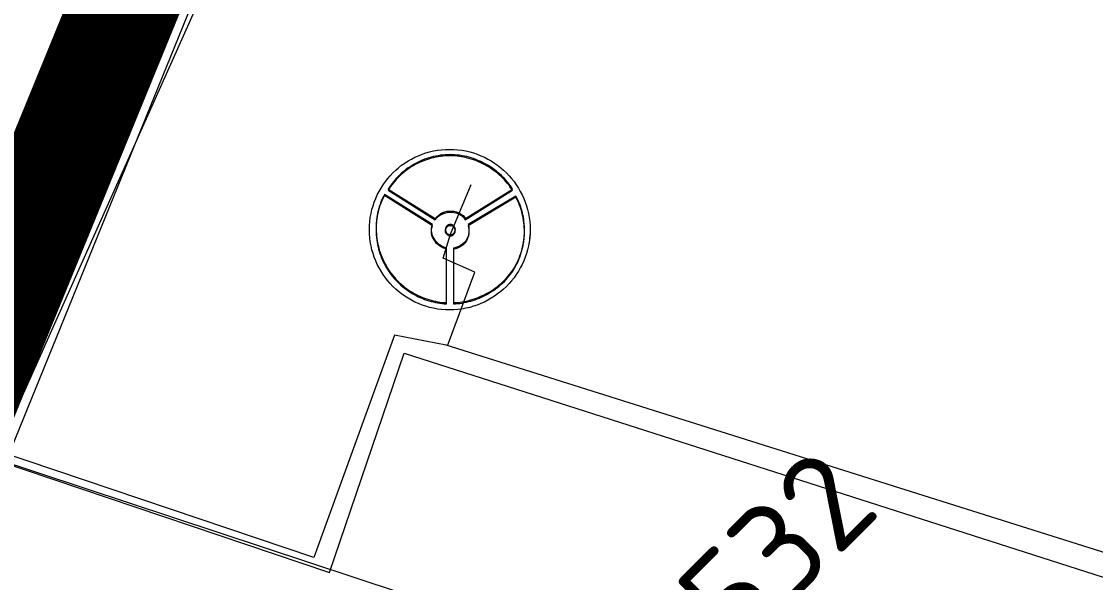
# Model space of a CAD drawing. Header units: millimetres. Extents: x 519 to 9564855, y -810 to 5021775.
# Drawn here: x 9533224.7 to 9533363.6, y 4999436.1 to 4999508.7 of the extents above; entities that cross this region are included whole.
import ezdxf

# ---------------------------------------------------------------- set-up
doc = ezdxf.new("R2010")
doc.units = ezdxf.units.MM
doc.header["$LTSCALE"] = 2
doc.header["$MEASUREMENT"] = 0
for name, color, linetype in [('164 скв. на 2011 год (измененные)', 121, 'Continuous'), ('OilColl&Flowlines', 3, 'Continuous'), ('OLD WELLS(dr.bfr2000)', 24, 'Continuous'), ('ROAD_GROUND', 9, 'Continuous')]:
    doc.layers.add(name, color=color, linetype=linetype)
for name, color, linetype, lineweight in [('PPLINE_GAS', 4, 'GAS_LINE', 30), ('SteamInjInfrastructure', 25, 'Continuous', 100), ('Электро', 1, 'Continuous', 30), ('Электроснаб', 1, 'Continuous', 18), ('Электроснабжене', 1, 'Continuous', 18)]:
    doc.layers.add(name, color=color, linetype=linetype, lineweight=lineweight)
doc.styles.add('92051501$0$STANDARD', font='simplex.shx')
doc.styles.add('Elect', font='isocpeur.ttf')
doc.linetypes.add('GAS_LINE', pattern='A,0.5,-0.2,["G",92051501$0$STANDARD,S=0.1,R=0,X=-0.1,Y=-0.05],-0.05', length=0.75)
doc.linetypes.add('STM_LINE', pattern='A,0.5,-0.2,["S",92051501$0$STANDARD,S=0.1,R=0,X=-0.1,Y=-0.05],-0.05', length=0.75)

msp = doc.modelspace()

# ---------------------------------------------------------------- linework, layer by layer
at = {"layer": '164 скв. на 2011 год (измененные)', "color": 0, "linetype": 'ByBlock', "lineweight": 0, "elevation": 0.00005}
msp.add_lwpolyline([(9533202.19218, 4999395.1859), (9533278.1727, 4999370.04532), (9533297.02814, 4999427.03072), (9533221.04761, 4999452.1713)], close=True, dxfattribs=at)
at = {"layer": 'OilColl&Flowlines', "lineweight": 0}
msp.add_lwpolyline([(9533000, 4998957.39494), (9533338.537, 4999714.655), (9533512.837, 4999654.755), (9533515.237, 4999660.255), (9533521.037, 4999675.255)], dxfattribs=at)
at = {"layer": 'PPLINE_GAS', "lineweight": 0, "ltscale": 25}
for p, q in [((9533264.56045, 4999437.39712), (9533274.19933, 4999465.77962)), ((9533274.19933, 4999465.77962), (9533376.71341, 4999432.8725)), ((9533188.55, 4999463.03), (9533264.56045, 4999437.39712))]:
    msp.add_line(p, q, dxfattribs=at)
at = {"layer": 'ROAD_GROUND', "lineweight": 0, "const_width": 14, "flags": 128}
msp.add_lwpolyline([(9533205.95404, 4999432.35549), (9533243.0877, 4999523.14026), (9533267.85009, 4999570.98656), (9533335.31849, 4999729.00934)], dxfattribs=at)
at = {"layer": 'ROAD_GROUND', "lineweight": 0, "flags": 128}
for points in [[(9533326.24402, 4999725.96953), (9533209.832, 4999462.335), (9533206.68356, 4999457.73182)], [(9533222.39883, 4999450.93852), (9533250.36147, 4999519.78955), (9533275.10371, 4999567.59692), (9533338.385, 4999718.651)]]:
    msp.add_lwpolyline(points, dxfattribs=at)
at = {"layer": 'SteamInjInfrastructure', "color": 6, "linetype": 'STM_LINE', "lineweight": 0, "ltscale": 15}
for p, q in [((9533262.51953, 4999439.30873, 0), (9532999.98721, 4999527.8421, 0)), ((9533276.99739, 4999491.67235), (9533277.48557, 4999491.80737)), ((9533277.48557, 4999491.80737), (9533277.99452, 4999491.93201)), ((9533277.99452, 4999491.93201), (9533278.50346, 4999492.01511)), ((9533278.50346, 4999492.01511), (9533279.0228, 4999492.08781)), ((9533279.0228, 4999492.08781), (9533279.55252, 4999492.12936)), ((9533279.55252, 4999492.12936), (9533280.09263, 4999492.13975)), ((9533280.09263, 4999492.13975), (9533280.62235, 4999492.12936)), ((9533280.62235, 4999492.12936), (9533281.14169, 4999492.08781)), ((9533281.14169, 4999492.08781), (9533281.66102, 4999492.01511)), ((9533281.66102, 4999492.01511), (9533282.16997, 4999491.93201)), ((9533282.16997, 4999491.93201), (9533282.66854, 4999491.80737)), ((9533282.66854, 4999491.80737), (9533283.15671, 4999491.67235)), ((9533273.87099, 4999490.07279), (9533274.27607, 4999490.36362)), ((9533274.27607, 4999490.36362), (9533274.69154, 4999490.63368)), ((9533274.69154, 4999490.63368), (9533275.12778, 4999490.88296)), ((9533275.12778, 4999490.88296), (9533275.57441, 4999491.11146)), ((9533275.57441, 4999491.11146), (9533276.04181, 4999491.3192)), ((9533276.00027, 4999490.48826), (9533275.73021, 4999490.35323)), ((9533276.25617, 4999490.46151, 0), (9533275.98611, 4999490.33688, 0)), ((9533276.27032, 4999490.6129), (9533276.00027, 4999490.48826)), ((9533276.04181, 4999491.3192), (9533276.50922, 4999491.50616)), ((9533276.52623, 4999490.58614, 0), (9533276.25617, 4999490.46151, 0)), ((9533276.54038, 4999490.73754), (9533276.27032, 4999490.6129)), ((9533276.50922, 4999491.50616), (9533276.99739, 4999491.67235)), ((9533276.80667, 4999490.70039, 0), (9533276.52623, 4999490.58614, 0)), ((9533276.82082, 4999490.8518), (9533276.54038, 4999490.73754)), ((9533277.0975, 4999490.79386, 0), (9533276.80667, 4999490.70039, 0)), ((9533277.11165, 4999490.94528), (9533276.82082, 4999490.8518)), ((9533277.37795, 4999490.88733, 0), (9533277.0975, 4999490.79386, 0)), ((9533277.39209, 4999491.03876), (9533277.11165, 4999490.94528)), ((9533277.67916, 4999490.9808, 0), (9533277.37795, 4999490.88733, 0)), ((9533277.6933, 4999491.13224), (9533277.39209, 4999491.03876)), ((9533277.97, 4999491.05349, 0), (9533277.67916, 4999490.9808, 0)), ((9533277.98413, 4999491.20494), (9533277.6933, 4999491.13224)), ((9533278.27121, 4999491.1158, 0), (9533277.97, 4999491.05349, 0)), ((9533278.28534, 4999491.26726), (9533277.98413, 4999491.20494)), ((9533278.57243, 4999491.16772, 0), (9533278.27121, 4999491.1158, 0)), ((9533278.58656, 4999491.3192), (9533278.28534, 4999491.26726)), ((9533278.87365, 4999491.21965, 0), (9533278.57243, 4999491.16772, 0)), ((9533278.88777, 4999491.37113), (9533278.58656, 4999491.3192)), ((9533279.18525, 4999491.2508, 0), (9533278.87365, 4999491.21965, 0)), ((9533279.19937, 4999491.40229), (9533278.88777, 4999491.37113)), ((9533279.49685, 4999491.28195, 0), (9533279.18525, 4999491.2508, 0)), ((9533279.51098, 4999491.43345), (9533279.19937, 4999491.40229)), ((9533279.80845, 4999491.29232, 0), (9533279.49685, 4999491.28195, 0)), ((9533279.82258, 4999491.44384), (9533279.51098, 4999491.43345)), ((9533280.12005, 4999491.3027, 0), (9533279.80845, 4999491.29232, 0)), ((9533280.13418, 4999491.45423), (9533279.82258, 4999491.44384)), ((9533280.43165, 4999491.2923, 0), (9533280.12005, 4999491.3027, 0)), ((9533280.44578, 4999491.44384), (9533280.13418, 4999491.45423)), ((9533280.74326, 4999491.2819, 0), (9533280.43165, 4999491.2923, 0)), ((9533280.75738, 4999491.43345), (9533280.44578, 4999491.44384)), ((9533281.05486, 4999491.25073, 0), (9533280.74326, 4999491.2819, 0)), ((9533281.06898, 4999491.40229), (9533280.75738, 4999491.43345)), ((9533281.35607, 4999491.21956, 0), (9533281.05486, 4999491.25073, 0)), ((9533281.3702, 4999491.37113), (9533281.06898, 4999491.40229)), ((9533281.66767, 4999491.16761, 0), (9533281.35607, 4999491.21956, 0)), ((9533281.6818, 4999491.3192), (9533281.3702, 4999491.37113)), ((9533281.96888, 4999491.10528, 0), (9533281.66767, 4999491.16761, 0)), ((9533281.98301, 4999491.25688), (9533281.6818, 4999491.3192)), ((9533282.27009, 4999491.04295, 0), (9533281.96888, 4999491.10528, 0)), ((9533282.28423, 4999491.19456), (9533281.98301, 4999491.25688)), ((9533282.5713, 4999490.95984, 0), (9533282.27009, 4999491.04295, 0)), ((9533282.58544, 4999491.11146), (9533282.28423, 4999491.19456)), ((9533282.86213, 4999490.87674, 0), (9533282.5713, 4999490.95984, 0)), ((9533282.87627, 4999491.02837), (9533282.58544, 4999491.11146)), ((9533283.15295, 4999490.78325, 0), (9533282.86213, 4999490.87674, 0)), ((9533283.1671, 4999490.93489), (9533282.87627, 4999491.02837)), ((9533283.44378, 4999490.67937, 0), (9533283.15295, 4999490.78325, 0)), ((9533283.15671, 4999491.67235), (9533283.64489, 4999491.50616)), ((9533283.45793, 4999490.83102), (9533283.1671, 4999490.93489)), ((9533283.72421, 4999490.56511, 0), (9533283.44378, 4999490.67937, 0)), ((9533283.73837, 4999490.71677), (9533283.45793, 4999490.83102)), ((9533283.64489, 4999491.50616), (9533284.11229, 4999491.3192)), ((9533284.00465, 4999490.44046, 0), (9533283.72421, 4999490.56511, 0)), ((9533284.01881, 4999490.59213), (9533283.73837, 4999490.71677)), ((9533284.28509, 4999490.31581, 0), (9533284.00465, 4999490.44046, 0)), ((9533284.29925, 4999490.46749), (9533284.01881, 4999490.59213)), ((9533284.11229, 4999491.3192), (9533284.5693, 4999491.11146)), ((9533284.5693, 4999490.32207), (9533284.29925, 4999490.46749)), ((9533284.5693, 4999491.11146), (9533285.01593, 4999490.88296)), ((9533285.01593, 4999490.88296), (9533285.45217, 4999490.63368)), ((9533285.45217, 4999490.63368), (9533285.87803, 4999490.36362)), ((9533285.87803, 4999490.36362), (9533286.28311, 4999490.07279)), ((9533272.39608, 4999488.73291), (9533272.73884, 4999489.09644)), ((9533272.73884, 4999489.09644), (9533273.10238, 4999489.4392)), ((9533273.10238, 4999489.4392), (9533273.4763, 4999489.76119)), ((9533273.4763, 4999489.76119), (9533273.87099, 4999490.07279)), ((9533273.79828, 4999489.00296), (9533273.58016, 4999488.79523)), ((9533274.0022, 4999489.03862, 0), (9533273.78407, 4999488.85166, 0)), ((9533274.01641, 4999489.18992), (9533273.79828, 4999489.00296)), ((9533274.23071, 4999489.22557, 0), (9533274.0022, 4999489.03862, 0)), ((9533274.24491, 4999489.37688), (9533274.01641, 4999489.18992)), ((9533274.45923, 4999489.41252, 0), (9533274.23071, 4999489.22557, 0)), ((9533274.47342, 4999489.56384), (9533274.24491, 4999489.37688)), ((9533274.69813, 4999489.5787, 0), (9533274.45923, 4999489.41252, 0)), ((9533274.71232, 4999489.73003), (9533274.47342, 4999489.56384)), ((9533274.94741, 4999489.74488, 0), (9533274.69813, 4999489.5787, 0)), ((9533274.9616, 4999489.89622), (9533274.71232, 4999489.73003)), ((9533275.1967, 4999489.91106, 0), (9533274.94741, 4999489.74488, 0)), ((9533275.21088, 4999490.06241), (9533274.9616, 4999489.89622)), ((9533275.45637, 4999490.05646, 0), (9533275.1967, 4999489.91106, 0)), ((9533275.47055, 4999490.20782), (9533275.21088, 4999490.06241)), ((9533275.71605, 4999490.20187, 0), (9533275.45637, 4999490.05646, 0)), ((9533275.73021, 4999490.35323), (9533275.47055, 4999490.20782)), ((9533275.98611, 4999490.33688, 0), (9533275.71605, 4999490.20187, 0)), ((9533284.55514, 4999490.17038, 0), (9533284.28509, 4999490.31581, 0)), ((9533284.82519, 4999490.02496, 0), (9533284.55514, 4999490.17038, 0)), ((9533284.83936, 4999490.17666), (9533284.5693, 4999490.32207)), ((9533285.08485, 4999489.87953, 0), (9533284.82519, 4999490.02496, 0)), ((9533285.09903, 4999490.03125), (9533284.83936, 4999490.17666)), ((9533285.34451, 4999489.71334, 0), (9533285.08485, 4999489.87953, 0)), ((9533285.35869, 4999489.86506), (9533285.09903, 4999490.03125)), ((9533285.59379, 4999489.54714, 0), (9533285.34451, 4999489.71334, 0)), ((9533285.60797, 4999489.69887), (9533285.35869, 4999489.86506)), ((9533285.83267, 4999489.37056, 0), (9533285.59379, 4999489.54714, 0)), ((9533285.84687, 4999489.5223), (9533285.60797, 4999489.69887)), ((9533286.07156, 4999489.19398, 0), (9533285.83267, 4999489.37056, 0)), ((9533286.08576, 4999489.34572), (9533285.84687, 4999489.5223)), ((9533286.31045, 4999489.00701, 0), (9533286.07156, 4999489.19398, 0)), ((9533286.32466, 4999489.15876), (9533286.08576, 4999489.34572)), ((9533286.28311, 4999490.07279), (9533286.67781, 4999489.76119)), ((9533286.52856, 4999488.80965, 0), (9533286.31045, 4999489.00701, 0)), ((9533286.54278, 4999488.96141), (9533286.32466, 4999489.15876)), ((9533286.67781, 4999489.76119), (9533287.05173, 4999489.4392)), ((9533287.05173, 4999489.4392), (9533287.41526, 4999489.09644)), ((9533287.41526, 4999489.09644), (9533287.75802, 4999488.73291)), ((9533271.47166, 4999487.55921), (9533271.76249, 4999487.96429)), ((9533271.76249, 4999487.96429), (9533272.0637, 4999488.35899)), ((9533272.0637, 4999488.35899), (9533272.39608, 4999488.73291)), ((9533272.62459, 4999487.70462), (9533272.44801, 4999487.47612)), ((9533272.78691, 4999487.78187, 0), (9533272.61032, 4999487.55337, 0)), ((9533272.80116, 4999487.93313), (9533272.62459, 4999487.70462)), ((9533272.97388, 4999488.01037, 0), (9533272.78691, 4999487.78187, 0)), ((9533272.98812, 4999488.16164), (9533272.80116, 4999487.93313)), ((9533273.16085, 4999488.22848, 0), (9533272.97388, 4999488.01037, 0)), ((9533273.17508, 4999488.37976), (9533272.98812, 4999488.16164)), ((9533273.3582, 4999488.43621, 0), (9533273.16085, 4999488.22848, 0)), ((9533273.37243, 4999488.58749), (9533273.17508, 4999488.37976)), ((9533273.56594, 4999488.64394, 0), (9533273.3582, 4999488.43621, 0)), ((9533273.58016, 4999488.79523), (9533273.37243, 4999488.58749)), ((9533273.78407, 4999488.85166, 0), (9533273.56594, 4999488.64394, 0)), ((9533280.174, 4999481.145), (9533282.843, 4999487.581)), ((9533286.74668, 4999488.6123, 0), (9533286.52856, 4999488.80965, 0)), ((9533286.7609, 4999488.76407), (9533286.54278, 4999488.96141)), ((9533286.9544, 4999488.40455, 0), (9533286.74668, 4999488.6123, 0)), ((9533286.96863, 4999488.55633), (9533286.7609, 4999488.76407)), ((9533287.16213, 4999488.19681, 0), (9533286.9544, 4999488.40455, 0)), ((9533287.17637, 4999488.3486), (9533286.96863, 4999488.55633)), ((9533287.34908, 4999487.97868, 0), (9533287.16213, 4999488.19681, 0)), ((9533287.36333, 4999488.13048), (9533287.17637, 4999488.3486)), ((9533287.53604, 4999487.76056, 0), (9533287.34908, 4999487.97868, 0)), ((9533287.55029, 4999487.91236), (9533287.36333, 4999488.13048)), ((9533287.7126, 4999487.53204, 0), (9533287.53604, 4999487.76056, 0)), ((9533287.72686, 4999487.68385), (9533287.55029, 4999487.91236)), ((9533287.89305, 4999487.45534), (9533287.72686, 4999487.68385)), ((9533287.75802, 4999488.73291), (9533288.0904, 4999488.35899)), ((9533288.0904, 4999488.35899), (9533288.402, 4999487.96429)), ((9533288.402, 4999487.96429), (9533288.69283, 4999487.55921)), ((9533270.51608, 4999485.79347), (9533270.72382, 4999486.25048)), ((9533270.72382, 4999486.25048), (9533270.95233, 4999486.69711)), ((9533270.95233, 4999486.69711), (9533271.20161, 4999487.13335)), ((9533271.20161, 4999487.13335), (9533271.47166, 4999487.55921)), ((9533271.65862, 4999486.30242), (9533271.5236, 4999486.05314)), ((9533277.85949, 4999482.4074), (9533271.65862, 4999486.30242)), ((9533272.27793, 4999487.08598, 0), (9533272.12212, 4999486.8367, 0)), ((9533272.12212, 4999486.8367, 0), (9533278.2086, 4999483.02456, 0)), ((9533272.29221, 4999487.23722), (9533272.13641, 4999486.98794)), ((9533272.13641, 4999486.98794), (9533278.22302, 4999483.17602)), ((9533272.43374, 4999487.32487, 0), (9533272.27793, 4999487.08598, 0)), ((9533272.44801, 4999487.47612), (9533272.29221, 4999487.23722)), ((9533272.61032, 4999487.55337, 0), (9533272.43374, 4999487.32487, 0)), ((9533282.10361, 4999483.02441, 0), (9533288.19036, 4999486.83611, 0)), ((9533282.11804, 4999483.17602), (9533288.20465, 4999486.98794)), ((9533287.87878, 4999487.30353, 0), (9533287.7126, 4999487.53204, 0)), ((9533288.04496, 4999487.07501, 0), (9533287.87878, 4999487.30353, 0)), ((9533288.05924, 4999487.22683), (9533287.89305, 4999487.45534)), ((9533288.19036, 4999486.83611, 0), (9533288.04496, 4999487.07501, 0)), ((9533288.20465, 4999486.98794), (9533288.05924, 4999487.22683)), ((9533288.69283, 4999487.55921), (9533288.96288, 4999487.13335)), ((9533288.96288, 4999487.13335), (9533289.21216, 4999486.69711)), ((9533289.21216, 4999486.69711), (9533289.44067, 4999486.25048)), ((9533289.44067, 4999486.25048), (9533289.65879, 4999485.79347)), ((9533270.02791, 4999484.33933), (9533270.17332, 4999484.83789)), ((9533270.17332, 4999484.83789), (9533270.32912, 4999485.31568)), ((9533270.32912, 4999485.31568), (9533270.51608, 4999485.79347)), ((9533271.06261, 4999484.86327, 0), (9533270.96912, 4999484.58283, 0)), ((9533271.07697, 4999485.01446), (9533270.98349, 4999484.73402)), ((9533271.16648, 4999485.13332, 0), (9533271.06261, 4999484.86327, 0)), ((9533271.18083, 4999485.28452), (9533271.07697, 4999485.01446)), ((9533271.27036, 4999485.39298, 0), (9533271.16648, 4999485.13332, 0)), ((9533271.2847, 4999485.54419), (9533271.18083, 4999485.28452)), ((9533271.38462, 4999485.65264, 0), (9533271.27036, 4999485.39298, 0)), ((9533271.39895, 4999485.80385), (9533271.2847, 4999485.54419)), ((9533271.50927, 4999485.90192, 0), (9533271.38462, 4999485.65264, 0)), ((9533271.5236, 4999486.05314), (9533271.39895, 4999485.80385)), ((9533271.64431, 4999486.1512, 0), (9533271.50927, 4999485.90192, 0)), ((9533277.84503, 4999482.25595, 0), (9533271.64431, 4999486.1512, 0)), ((9533288.63696, 4999485.94284, 0), (9533282.46712, 4999482.25578, 0)), ((9533288.65128, 4999486.09468), (9533282.48157, 4999482.4074)), ((9533288.77198, 4999485.69356, 0), (9533288.63696, 4999485.94284, 0)), ((9533288.78631, 4999485.8454), (9533288.65128, 4999486.09468)), ((9533288.89661, 4999485.43388, 0), (9533288.77198, 4999485.69356, 0)), ((9533288.91095, 4999485.58573), (9533288.78631, 4999485.8454)), ((9533289.01085, 4999485.16382, 0), (9533288.89661, 4999485.43388, 0)), ((9533289.0252, 4999485.31568), (9533288.91095, 4999485.58573)), ((9533289.1251, 4999484.90415, 0), (9533289.01085, 4999485.16382, 0)), ((9533289.13946, 4999485.05601), (9533289.0252, 4999485.31568)), ((9533289.21857, 4999484.6341, 0), (9533289.1251, 4999484.90415, 0)), ((9533289.23294, 4999484.78596), (9533289.13946, 4999485.05601)), ((9533289.65879, 4999485.79347), (9533289.84575, 4999485.31568)), ((9533289.84575, 4999485.31568), (9533290.01194, 4999484.83789)), ((9533290.01194, 4999484.83789), (9533290.14697, 4999484.33933)), ((9533269.82017, 4999483.33182), (9533269.91366, 4999483.84077)), ((9533269.91366, 4999483.84077), (9533270.02791, 4999484.33933)), ((9533270.69902, 4999483.45069, 0), (9533270.64708, 4999483.15986, 0)), ((9533270.71343, 4999483.60187), (9533270.6615, 4999483.31104)), ((9533270.75096, 4999483.74151, 0), (9533270.69902, 4999483.45069, 0)), ((9533270.76537, 4999483.8927), (9533270.71343, 4999483.60187)), ((9533270.81329, 4999484.02195, 0), (9533270.75096, 4999483.74151, 0)), ((9533270.82769, 4999484.17314), (9533270.76537, 4999483.8927)), ((9533270.88601, 4999484.31278, 0), (9533270.81329, 4999484.02195, 0)), ((9533270.90039, 4999484.46397), (9533270.82769, 4999484.17314)), ((9533270.96912, 4999484.58283, 0), (9533270.88601, 4999484.31278, 0)), ((9533270.98349, 4999484.73402), (9533270.90039, 4999484.46397)), ((9533278.22302, 4999483.17602), (9533278.43076, 4999483.4253)), ((9533278.41634, 4999483.27383, 0), (9533278.65524, 4999483.49194, 0)), ((9533278.43076, 4999483.4253), (9533278.66965, 4999483.64342)), ((9533278.65524, 4999483.49194, 0), (9533278.91492, 4999483.66851, 0)), ((9533278.66965, 4999483.64342), (9533278.92932, 4999483.81999)), ((9533278.91492, 4999483.66851, 0), (9533279.17459, 4999483.80352, 0)), ((9533278.92932, 4999483.81999), (9533279.18899, 4999483.95502)), ((9533279.17459, 4999483.80352, 0), (9533279.45503, 4999483.89699, 0)), ((9533279.18899, 4999483.95502), (9533279.46943, 4999484.0485)), ((9533279.45503, 4999483.89699, 0), (9533279.74586, 4999483.96969, 0)), ((9533279.46943, 4999484.0485), (9533279.76026, 4999484.12121)), ((9533279.74586, 4999483.96969, 0), (9533280.03669, 4999484.00084, 0)), ((9533279.76026, 4999484.12121), (9533280.05108, 4999484.15237)), ((9533280.03669, 4999484.00084, 0), (9533280.32752, 4999484.00083, 0)), ((9533280.05108, 4999484.15237), (9533280.34191, 4999484.15237)), ((9533280.32752, 4999484.00083, 0), (9533280.60796, 4999483.96966, 0)), ((9533280.34191, 4999484.15237), (9533280.62235, 4999484.12121)), ((9533280.60796, 4999483.96966, 0), (9533280.8884, 4999483.90733, 0)), ((9533280.62235, 4999484.12121), (9533280.90279, 4999484.05889)), ((9533280.8884, 4999483.90733, 0), (9533281.14806, 4999483.82423, 0)), ((9533280.90279, 4999484.05889), (9533281.16246, 4999483.97579)), ((9533281.14806, 4999483.82423, 0), (9533281.38696, 4999483.70996, 0)), ((9533281.16246, 4999483.97579), (9533281.40136, 4999483.86154)), ((9533281.38696, 4999483.70996, 0), (9533281.61546, 4999483.57493, 0)), ((9533281.40136, 4999483.86154), (9533281.62986, 4999483.72651)), ((9533281.61546, 4999483.57493, 0), (9533281.80241, 4999483.40873, 0)), ((9533281.62986, 4999483.72651), (9533281.81683, 4999483.56033)), ((9533281.81683, 4999483.56033), (9533281.98301, 4999483.38375)), ((9533289.31204, 4999484.35365, 0), (9533289.21857, 4999484.6341, 0)), ((9533289.32642, 4999484.50552), (9533289.23294, 4999484.78596)), ((9533289.39512, 4999484.07321, 0), (9533289.31204, 4999484.35365, 0)), ((9533289.40951, 4999484.22507), (9533289.32642, 4999484.50552)), ((9533289.46782, 4999483.79276, 0), (9533289.39512, 4999484.07321, 0)), ((9533289.48222, 4999483.94463), (9533289.40951, 4999484.22507)), ((9533289.54051, 4999483.51232, 0), (9533289.46782, 4999483.79276, 0)), ((9533289.55492, 4999483.66419), (9533289.48222, 4999483.94463)), ((9533289.59244, 4999483.22149, 0), (9533289.54051, 4999483.51232, 0)), ((9533289.60686, 4999483.37336), (9533289.55492, 4999483.66419)), ((9533290.14697, 4999484.33933), (9533290.26122, 4999483.84077)), ((9533290.26122, 4999483.84077), (9533290.3547, 4999483.33182)), ((9533269.70592, 4999481.75304), (9533269.71631, 4999482.28276)), ((9533269.71631, 4999482.28276), (9533269.75785, 4999482.81248)), ((9533269.75785, 4999482.81248), (9533269.82017, 4999483.33182)), ((9533270.56395, 4999482.26661, 0), (9533270.55355, 4999481.96539, 0)), ((9533270.58473, 4999482.56782, 0), (9533270.56395, 4999482.26661, 0)), ((9533270.5784, 4999482.41779), (9533270.56802, 4999482.11657)), ((9533270.56802, 4999482.11657), (9533270.56802, 4999481.81536)), ((9533270.59918, 4999482.719), (9533270.5784, 4999482.41779)), ((9533270.61591, 4999482.86903, 0), (9533270.58473, 4999482.56782, 0)), ((9533270.63034, 4999483.02022), (9533270.59918, 4999482.719)), ((9533270.64708, 4999483.15986, 0), (9533270.61591, 4999482.86903, 0)), ((9533270.6615, 4999483.31104), (9533270.63034, 4999483.02022)), ((9533277.74523, 4999481.89845), (9533277.78678, 4999482.14773)), ((9533277.77232, 4999481.99629, 0), (9533277.84503, 4999482.25595, 0)), ((9533277.78678, 4999482.14773), (9533277.85949, 4999482.4074)), ((9533278.2086, 4999483.02456, 0), (9533278.41634, 4999483.27383, 0)), ((9533279.63562, 4999482.11657), (9533279.5733, 4999482.01271)), ((9533279.69386, 4999482.06892, 0), (9533279.62115, 4999481.96506, 0)), ((9533279.70832, 4999482.22044), (9533279.63562, 4999482.11657)), ((9533279.79773, 4999482.14163, 0), (9533279.69386, 4999482.06892, 0)), ((9533279.81219, 4999482.29315), (9533279.70832, 4999482.22044)), ((9533279.9016, 4999482.20395, 0), (9533279.79773, 4999482.14163, 0)), ((9533279.91606, 4999482.35547), (9533279.81219, 4999482.29315)), ((9533280.02624, 4999482.24549, 0), (9533279.9016, 4999482.20395, 0)), ((9533280.0407, 4999482.39701), (9533279.91606, 4999482.35547)), ((9533280.16127, 4999482.25587, 0), (9533280.02624, 4999482.24549, 0)), ((9533280.17573, 4999482.4074), (9533280.0407, 4999482.39701)), ((9533280.2963, 4999482.24548, 0), (9533280.16127, 4999482.25587, 0)), ((9533280.31075, 4999482.39701), (9533280.17573, 4999482.4074)), ((9533280.41055, 4999482.20393, 0), (9533280.2963, 4999482.24548, 0)), ((9533280.42501, 4999482.35547), (9533280.31075, 4999482.39701)), ((9533280.5248, 4999482.1416, 0), (9533280.41055, 4999482.20393, 0)), ((9533280.53926, 4999482.29315), (9533280.42501, 4999482.35547)), ((9533280.61828, 4999482.06889, 0), (9533280.5248, 4999482.1416, 0)), ((9533280.63274, 4999482.22044), (9533280.53926, 4999482.29315)), ((9533280.70137, 4999481.96502, 0), (9533280.61828, 4999482.06889, 0)), ((9533280.71583, 4999482.11657), (9533280.63274, 4999482.22044)), ((9533280.76777, 4999482.01271), (9533280.71583, 4999482.11657)), ((9533281.80241, 4999483.40873, 0), (9533281.96859, 4999483.23215, 0)), ((9533281.96859, 4999483.23215, 0), (9533282.10361, 4999483.02441, 0)), ((9533281.98301, 4999483.38375), (9533282.11804, 4999483.17602)), ((9533282.46712, 4999482.25578, 0), (9533282.52943, 4999481.98573, 0)), ((9533282.48157, 4999482.4074), (9533282.5439, 4999482.13735)), ((9533282.5439, 4999482.13735), (9533282.57506, 4999481.86729)), ((9533289.64436, 4999482.94105, 0), (9533289.59244, 4999483.22149, 0)), ((9533289.65879, 4999483.09292), (9533289.60686, 4999483.37336)), ((9533289.67551, 4999482.65022, 0), (9533289.64436, 4999482.94105, 0)), ((9533289.68995, 4999482.8021), (9533289.65879, 4999483.09292)), ((9533289.70666, 4999482.349, 0), (9533289.67551, 4999482.65022, 0)), ((9533289.72111, 4999482.50088), (9533289.68995, 4999482.8021)), ((9533289.72742, 4999482.05817, 0), (9533289.70666, 4999482.349, 0)), ((9533289.74189, 4999482.21005), (9533289.72111, 4999482.50088)), ((9533289.74819, 4999481.76734, 0), (9533289.72742, 4999482.05817, 0)), ((9533289.76266, 4999481.91923), (9533289.74189, 4999482.21005)), ((9533290.3547, 4999483.33182), (9533290.42741, 4999482.81248)), ((9533290.42741, 4999482.81248), (9533290.46896, 4999482.28276)), ((9533290.46896, 4999482.28276), (9533290.47934, 4999481.75304)), ((9533269.71631, 4999481.21293), (9533269.70592, 4999481.75304)), ((9533269.75785, 4999480.68321), (9533269.71631, 4999481.21293)), ((9533269.82017, 4999480.16387), (9533269.75785, 4999480.68321)), ((9533270.55355, 4999481.96539, 0), (9533270.55354, 4999481.66418, 0)), ((9533270.55354, 4999481.66418, 0), (9533270.56392, 4999481.36296, 0)), ((9533270.56392, 4999481.36296, 0), (9533270.58468, 4999481.06175, 0)), ((9533270.56802, 4999481.81536), (9533270.5784, 4999481.51414)), ((9533270.5784, 4999481.51414), (9533270.59918, 4999481.21293)), ((9533270.58468, 4999481.06175, 0), (9533270.60544, 4999480.75014, 0)), ((9533270.59918, 4999481.21293), (9533270.61995, 4999480.90133)), ((9533270.60544, 4999480.75014, 0), (9533270.64698, 4999480.44893, 0)), ((9533270.61995, 4999480.90133), (9533270.6615, 4999480.60011)), ((9533277.72037, 4999481.49773, 0), (9533277.73076, 4999481.74701, 0)), ((9533277.74113, 4999481.24845, 0), (9533277.72037, 4999481.49773, 0)), ((9533277.73076, 4999481.74701, 0), (9533277.77232, 4999481.99629, 0)), ((9533277.73485, 4999481.64917), (9533277.74523, 4999481.89845)), ((9533277.75562, 4999481.39989), (9533277.73485, 4999481.64917)), ((9533277.79305, 4999481.00955, 0), (9533277.74113, 4999481.24845, 0)), ((9533277.80756, 4999481.161), (9533277.75562, 4999481.39989)), ((9533277.86575, 4999480.78104, 0), (9533277.79305, 4999481.00955, 0)), ((9533277.88026, 4999480.93249), (9533277.80756, 4999481.161)), ((9533277.96961, 4999480.56291, 0), (9533277.86575, 4999480.78104, 0)), ((9533277.98413, 4999480.71437), (9533277.88026, 4999480.93249)), ((9533278.10877, 4999480.50663), (9533277.98413, 4999480.71437)), ((9533279.236, 4999478.075), (9533280.174, 4999481.145)), ((9533279.51728, 4999481.73656, 0), (9533279.50688, 4999481.60153, 0)), ((9533279.50688, 4999481.60153, 0), (9533279.51727, 4999481.4665, 0)), ((9533279.51727, 4999481.4665, 0), (9533279.55881, 4999481.35225, 0)), ((9533279.55883, 4999481.8612, 0), (9533279.51728, 4999481.73656, 0)), ((9533279.53175, 4999481.88807), (9533279.52136, 4999481.75304)), ((9533279.52136, 4999481.75304), (9533279.53175, 4999481.61801)), ((9533279.5733, 4999482.01271), (9533279.53175, 4999481.88807)), ((9533279.53175, 4999481.61801), (9533279.5733, 4999481.50376)), ((9533279.55881, 4999481.35225, 0), (9533279.62112, 4999481.23799, 0)), ((9533279.62115, 4999481.96506, 0), (9533279.55883, 4999481.8612, 0)), ((9533279.5733, 4999481.50376), (9533279.63562, 4999481.3895)), ((9533279.62112, 4999481.23799, 0), (9533279.69383, 4999481.14451, 0)), ((9533279.63562, 4999481.3895), (9533279.70832, 4999481.29602)), ((9533279.69383, 4999481.14451, 0), (9533279.79769, 4999481.06141, 0)), ((9533279.70832, 4999481.29602), (9533279.81219, 4999481.21293)), ((9533279.79769, 4999481.06141, 0), (9533279.90156, 4999481.00947, 0)), ((9533279.81219, 4999481.21293), (9533279.91606, 4999481.161)), ((9533279.90156, 4999481.00947, 0), (9533280.0262, 4999480.96792, 0)), ((9533279.91606, 4999481.161), (9533280.0407, 4999481.11945)), ((9533280.0262, 4999480.96792, 0), (9533280.16122, 4999480.95753, 0)), ((9533280.0407, 4999481.11945), (9533280.17573, 4999481.10906)), ((9533280.16122, 4999480.95753, 0), (9533280.29625, 4999480.96791, 0)), ((9533280.17573, 4999481.10906), (9533280.31075, 4999481.11945)), ((9533280.29625, 4999480.96791, 0), (9533280.41051, 4999481.00945, 0)), ((9533280.31075, 4999481.11945), (9533280.42501, 4999481.161)), ((9533280.41051, 4999481.00945, 0), (9533280.52476, 4999481.06138, 0)), ((9533280.42501, 4999481.161), (9533280.53926, 4999481.21293)), ((9533280.52476, 4999481.06138, 0), (9533280.61824, 4999481.14447, 0)), ((9533280.53926, 4999481.21293), (9533280.63274, 4999481.29602)), ((9533280.61824, 4999481.14447, 0), (9533280.70134, 4999481.23795, 0)), ((9533280.63274, 4999481.29602), (9533280.71583, 4999481.3895)), ((9533280.70134, 4999481.23795, 0), (9533280.75328, 4999481.3522, 0)), ((9533280.7533, 4999481.86115, 0), (9533280.70137, 4999481.96502, 0)), ((9533280.71583, 4999481.3895), (9533280.76777, 4999481.50376)), ((9533280.75328, 4999481.3522, 0), (9533280.79483, 4999481.46646, 0)), ((9533280.79484, 4999481.73651, 0), (9533280.7533, 4999481.86115, 0)), ((9533280.80931, 4999481.88807), (9533280.76777, 4999482.01271)), ((9533280.76777, 4999481.50376), (9533280.80931, 4999481.61801)), ((9533280.79483, 4999481.46646, 0), (9533280.80522, 4999481.60148, 0)), ((9533280.80522, 4999481.60148, 0), (9533280.79484, 4999481.73651, 0)), ((9533280.8197, 4999481.75304), (9533280.80931, 4999481.88807)), ((9533280.80931, 4999481.61801), (9533280.8197, 4999481.75304)), ((9533282.35693, 4999480.65205), (9533282.25307, 4999480.44431)), ((9533282.4359, 4999480.71855, 0), (9533282.34242, 4999480.50044, 0)), ((9533282.45041, 4999480.87017), (9533282.35693, 4999480.65205)), ((9533282.49823, 4999480.95744, 0), (9533282.4359, 4999480.71855, 0)), ((9533282.51274, 4999481.10906), (9533282.45041, 4999480.87017)), ((9533282.53979, 4999481.20672, 0), (9533282.49823, 4999480.95744, 0)), ((9533282.55428, 4999481.35834), (9533282.51274, 4999481.10906)), ((9533282.52943, 4999481.98573, 0), (9533282.56058, 4999481.71567, 0)), ((9533282.56057, 4999481.456, 0), (9533282.53979, 4999481.20672, 0)), ((9533282.57506, 4999481.60762), (9533282.55428, 4999481.35834)), ((9533282.56058, 4999481.71567, 0), (9533282.56057, 4999481.456, 0)), ((9533282.57506, 4999481.86729), (9533282.57506, 4999481.60762)), ((9533289.67957, 4999480.42354), (9533289.71073, 4999480.72475)), ((9533289.69621, 4999480.57287, 0), (9533289.72738, 4999480.87409, 0)), ((9533289.71073, 4999480.72475), (9533289.74189, 4999481.02597)), ((9533289.72738, 4999480.87409, 0), (9533289.73778, 4999481.16491, 0)), ((9533289.73778, 4999481.16491, 0), (9533289.74818, 4999481.46613, 0)), ((9533289.74189, 4999481.02597), (9533289.75227, 4999481.3168)), ((9533289.74818, 4999481.46613, 0), (9533289.74819, 4999481.76734, 0)), ((9533289.75227, 4999481.3168), (9533289.76266, 4999481.61801)), ((9533289.76266, 4999481.61801), (9533289.76266, 4999481.91923)), ((9533290.42741, 4999480.68321), (9533290.3547, 4999480.16387)), ((9533290.45446, 4999481.06102, 0), (9533290.41289, 4999480.5313, 0)), ((9533290.46896, 4999481.21293), (9533290.42741, 4999480.68321)), ((9533290.47934, 4999481.75304), (9533290.46896, 4999481.21293)), ((9533269.91366, 4999479.65492), (9533269.82017, 4999480.16387)), ((9533270.02791, 4999479.15636), (9533269.91366, 4999479.65492)), ((9533270.64698, 4999480.44893, 0), (9533270.68851, 4999480.14771, 0)), ((9533270.6615, 4999480.60011), (9533270.70305, 4999480.2989)), ((9533270.68851, 4999480.14771, 0), (9533270.75082, 4999479.8465, 0)), ((9533270.70305, 4999480.2989), (9533270.76537, 4999479.99768)), ((9533270.75082, 4999479.8465, 0), (9533270.81313, 4999479.54528, 0)), ((9533270.76537, 4999479.99768), (9533270.82769, 4999479.69647)), ((9533270.81313, 4999479.54528, 0), (9533270.88583, 4999479.24406, 0)), ((9533270.82769, 4999479.69647), (9533270.90039, 4999479.39525)), ((9533270.88583, 4999479.24406, 0), (9533270.96891, 4999478.94284, 0)), ((9533270.90039, 4999479.39525), (9533270.98349, 4999479.09404)), ((9533278.09424, 4999480.35518, 0), (9533277.96961, 4999480.56291, 0)), ((9533278.22927, 4999480.15782, 0), (9533278.09424, 4999480.35518, 0)), ((9533278.2438, 4999480.30929), (9533278.10877, 4999480.50663)), ((9533278.39545, 4999479.97086, 0), (9533278.22927, 4999480.15782, 0)), ((9533278.40998, 4999480.12232), (9533278.2438, 4999480.30929)), ((9533278.57201, 4999479.80466, 0), (9533278.39545, 4999479.97086, 0)), ((9533278.58656, 4999479.95614), (9533278.40998, 4999480.12232)), ((9533278.76936, 4999479.64886, 0), (9533278.57201, 4999479.80466, 0)), ((9533278.78391, 4999479.80034), (9533278.58656, 4999479.95614)), ((9533278.97708, 4999479.51382, 0), (9533278.76936, 4999479.64886, 0)), ((9533278.99164, 4999479.66531), (9533278.78391, 4999479.80034)), ((9533279.20559, 4999479.38917, 0), (9533278.97708, 4999479.51382, 0)), ((9533279.22015, 4999479.54067), (9533278.99164, 4999479.66531)), ((9533279.43409, 4999479.29568, 0), (9533279.20559, 4999479.38917, 0)), ((9533279.44866, 4999479.44719), (9533279.22015, 4999479.54067)), ((9533279.67298, 4999479.21258, 0), (9533279.43409, 4999479.29568, 0)), ((9533279.68755, 4999479.36409), (9533279.44866, 4999479.44719)), ((9533279.68755, 4999472.30113), (9533279.68755, 4999479.36409)), ((9533280.84668, 4999479.27486, 0), (9533280.56624, 4999479.21255, 0)), ((9533280.86125, 4999479.42641), (9533280.58081, 4999479.36409)), ((9533280.58081, 4999479.36409), (9533280.58081, 4999472.30113)), ((9533281.10635, 4999479.36833, 0), (9533280.84668, 4999479.27486, 0)), ((9533281.12092, 4999479.5199), (9533280.86125, 4999479.42641)), ((9533281.34525, 4999479.47219, 0), (9533281.10635, 4999479.36833, 0)), ((9533281.35981, 4999479.62376), (9533281.12092, 4999479.5199)), ((9533281.56338, 4999479.59682, 0), (9533281.34525, 4999479.47219, 0)), ((9533281.57793, 4999479.7484), (9533281.35981, 4999479.62376)), ((9533281.76073, 4999479.75261, 0), (9533281.56338, 4999479.59682, 0)), ((9533281.77528, 4999479.9042), (9533281.57793, 4999479.7484)), ((9533281.93731, 4999479.90841, 0), (9533281.76073, 4999479.75261, 0)), ((9533281.95185, 4999480.06), (9533281.77528, 4999479.9042)), ((9533282.10351, 4999480.09536, 0), (9533281.93731, 4999479.90841, 0)), ((9533282.11804, 4999480.24696), (9533281.95185, 4999480.06)), ((9533282.23854, 4999480.2927, 0), (9533282.10351, 4999480.09536, 0)), ((9533282.25307, 4999480.44431), (9533282.11804, 4999480.24696)), ((9533282.34242, 4999480.50044, 0), (9533282.23854, 4999480.2927, 0)), ((9533289.4261, 4999479.0772, 0), (9533289.49882, 4999479.37841, 0)), ((9533289.44067, 4999479.22907), (9533289.51338, 4999479.53028)), ((9533289.49882, 4999479.37841, 0), (9533289.57154, 4999479.67962, 0)), ((9533289.51338, 4999479.53028), (9533289.58608, 4999479.8315)), ((9533289.57154, 4999479.67962, 0), (9533289.62348, 4999479.97045, 0)), ((9533289.58608, 4999479.8315), (9533289.63802, 4999480.12232)), ((9533289.62348, 4999479.97045, 0), (9533289.66504, 4999480.27166, 0)), ((9533289.63802, 4999480.12232), (9533289.67957, 4999480.42354)), ((9533289.66504, 4999480.27166, 0), (9533289.69621, 4999480.57287, 0)), ((9533290.26122, 4999479.65492), (9533290.14697, 4999479.15636)), ((9533290.3547, 4999480.16387), (9533290.26122, 4999479.65492)), ((9533290.41289, 4999480.5313, 0), (9533290.34016, 4999480.01197, 0)), ((9533270.17332, 4999478.6578), (9533270.02791, 4999479.15636)), ((9533270.32912, 4999478.16962), (9533270.17332, 4999478.6578)), ((9533270.51608, 4999477.70222), (9533270.32912, 4999478.16962)), ((9533270.96891, 4999478.94284, 0), (9533271.06238, 4999478.65201, 0)), ((9533270.98349, 4999479.09404), (9533271.07697, 4999478.80321)), ((9533271.06238, 4999478.65201, 0), (9533271.16624, 4999478.36118, 0)), ((9533271.07697, 4999478.80321), (9533271.18083, 4999478.51238)), ((9533271.16624, 4999478.36118, 0), (9533271.28048, 4999478.07035, 0)), ((9533271.18083, 4999478.51238), (9533271.29509, 4999478.22156)), ((9533271.28048, 4999478.07035, 0), (9533271.40511, 4999477.77952, 0)), ((9533271.29509, 4999478.22156), (9533271.41973, 4999477.93073)), ((9533271.41973, 4999477.93073), (9533271.55476, 4999477.65029)), ((9533283.33, 4999476.239), (9533279.236, 4999478.075)), ((9533279.67273, 4999472.14962, 0), (9533279.67298, 4999479.21258, 0)), ((9533280.56624, 4999479.21255, 0), (9533280.56598, 4999472.14958, 0)), ((9533288.9171, 4999477.62308, 0), (9533289.04175, 4999477.90351, 0)), ((9533288.93172, 4999477.77493), (9533289.05636, 4999478.05537)), ((9533289.04175, 4999477.90351, 0), (9533289.14563, 4999478.19434, 0)), ((9533289.05636, 4999478.05537), (9533289.16023, 4999478.3462)), ((9533289.14563, 4999478.19434, 0), (9533289.2495, 4999478.49555, 0)), ((9533289.16023, 4999478.3462), (9533289.2641, 4999478.64741)), ((9533289.2495, 4999478.49555, 0), (9533289.343, 4999478.78637, 0)), ((9533289.2641, 4999478.64741), (9533289.35758, 4999478.93824)), ((9533289.343, 4999478.78637, 0), (9533289.4261, 4999479.0772, 0)), ((9533289.35758, 4999478.93824), (9533289.44067, 4999479.22907)), ((9533289.84575, 4999478.16962), (9533289.65879, 4999477.70222)), ((9533290.01194, 4999478.6578), (9533289.84575, 4999478.16962)), ((9533290.14697, 4999479.15636), (9533290.01194, 4999478.6578)), ((9533270.72382, 4999477.24521), (9533270.51608, 4999477.70222)), ((9533270.95233, 4999476.79858), (9533270.72382, 4999477.24521)), ((9533271.20161, 4999476.36234), (9533270.95233, 4999476.79858)), ((9533271.40511, 4999477.77952, 0), (9533271.54013, 4999477.49907, 0)), ((9533271.54013, 4999477.49907, 0), (9533271.68553, 4999477.21862, 0)), ((9533271.55476, 4999477.65029), (9533271.70017, 4999477.36985)), ((9533271.68553, 4999477.21862, 0), (9533271.84132, 4999476.93818, 0)), ((9533271.70017, 4999477.36985), (9533271.85597, 4999477.0894)), ((9533271.84132, 4999476.93818, 0), (9533271.99711, 4999476.66812, 0)), ((9533271.85597, 4999477.0894), (9533272.01177, 4999476.81935)), ((9533271.99711, 4999476.66812, 0), (9533272.17368, 4999476.40844, 0)), ((9533272.01177, 4999476.81935), (9533272.18834, 4999476.55968)), ((9533272.18834, 4999476.55968), (9533272.35453, 4999476.30001)), ((9533288.14843, 4999476.24167, 0), (9533288.31463, 4999476.50133, 0)), ((9533288.16311, 4999476.3935), (9533288.32929, 4999476.65316)), ((9533288.31463, 4999476.50133, 0), (9533288.48082, 4999476.77138, 0)), ((9533288.32929, 4999476.65316), (9533288.49548, 4999476.92322)), ((9533288.48082, 4999476.77138, 0), (9533288.63664, 4999477.05182, 0)), ((9533288.49548, 4999476.92322), (9533288.65128, 4999477.20366)), ((9533288.63664, 4999477.05182, 0), (9533288.78206, 4999477.33225, 0)), ((9533288.65128, 4999477.20366), (9533288.79669, 4999477.4841)), ((9533288.78206, 4999477.33225, 0), (9533288.9171, 4999477.62308, 0)), ((9533288.79669, 4999477.4841), (9533288.93172, 4999477.77493)), ((9533289.21216, 4999476.79858), (9533288.96288, 4999476.36234)), ((9533289.44067, 4999477.24521), (9533289.21216, 4999476.79858)), ((9533289.65879, 4999477.70222), (9533289.44067, 4999477.24521)), ((9533271.47166, 4999475.93648), (9533271.20161, 4999476.36234)), ((9533271.76249, 4999475.5314), (9533271.47166, 4999475.93648)), ((9533272.0637, 4999475.1367), (9533271.76249, 4999475.5314)), ((9533272.39608, 4999474.76278), (9533272.0637, 4999475.1367)), ((9533272.17368, 4999476.40844, 0), (9533272.33985, 4999476.14877, 0)), ((9533272.33985, 4999476.14877, 0), (9533272.52681, 4999475.89948, 0)), ((9533272.35453, 4999476.30001), (9533272.54149, 4999476.05073)), ((9533272.52681, 4999475.89948, 0), (9533272.72414, 4999475.66058, 0)), ((9533272.54149, 4999476.05073), (9533272.73884, 4999475.81184)), ((9533272.72414, 4999475.66058, 0), (9533272.92148, 4999475.42168, 0)), ((9533272.73884, 4999475.81184), (9533272.93619, 4999475.57295)), ((9533272.92148, 4999475.42168, 0), (9533273.11882, 4999475.19316, 0)), ((9533272.93619, 4999475.57295), (9533273.13354, 4999475.34444)), ((9533273.11882, 4999475.19316, 0), (9533273.33694, 4999474.97503, 0)), ((9533273.13354, 4999475.34444), (9533273.35166, 4999475.12632)), ((9533273.35166, 4999475.12632), (9533273.55939, 4999474.91858)), ((9533279.79993, 4999466.73245), (9533283.33, 4999476.239)), ((9533286.95825, 4999475.00168), (9533287.17637, 4999475.20941)), ((9533287.16165, 4999475.05762, 0), (9533287.36939, 4999475.28612, 0)), ((9533287.17637, 4999475.20941), (9533287.3841, 4999475.43792)), ((9533287.36939, 4999475.28612, 0), (9533287.57713, 4999475.51462, 0)), ((9533287.3841, 4999475.43792), (9533287.59184, 4999475.66643)), ((9533287.57713, 4999475.51462, 0), (9533287.77449, 4999475.75351, 0)), ((9533287.59184, 4999475.66643), (9533287.78918, 4999475.90532)), ((9533288.0904, 4999475.1367), (9533287.75802, 4999474.76278)), ((9533287.77449, 4999475.75351, 0), (9533287.96146, 4999475.9924, 0)), ((9533287.78918, 4999475.90532), (9533287.97614, 4999476.14421)), ((9533287.96146, 4999475.9924, 0), (9533288.14843, 4999476.24167, 0)), ((9533287.97614, 4999476.14421), (9533288.16311, 4999476.3935)), ((9533288.402, 4999475.5314), (9533288.0904, 4999475.1367)), ((9533288.69283, 4999475.93648), (9533288.402, 4999475.5314)), ((9533288.96288, 4999476.36234), (9533288.69283, 4999475.93648)), ((9533272.73884, 4999474.39925), (9533272.39608, 4999474.76278)), ((9533273.10238, 4999474.05649), (9533272.73884, 4999474.39925)), ((9533273.4763, 4999473.7345), (9533273.10238, 4999474.05649)), ((9533273.33694, 4999474.97503, 0), (9533273.54466, 4999474.76729, 0)), ((9533273.87099, 4999473.4229), (9533273.4763, 4999473.7345)), ((9533273.54466, 4999474.76729, 0), (9533273.77316, 4999474.55955, 0)), ((9533273.55939, 4999474.91858), (9533273.7879, 4999474.71085)), ((9533273.77316, 4999474.55955, 0), (9533274.00166, 4999474.36219, 0)), ((9533273.7879, 4999474.71085), (9533274.01641, 4999474.5135)), ((9533274.00166, 4999474.36219, 0), (9533274.24055, 4999474.17522, 0)), ((9533274.01641, 4999474.5135), (9533274.2553, 4999474.32654)), ((9533274.24055, 4999474.17522, 0), (9533274.47944, 4999473.98826, 0)), ((9533274.2553, 4999474.32654), (9533274.49419, 4999474.13958)), ((9533274.47944, 4999473.98826, 0), (9533274.71833, 4999473.82206, 0)), ((9533274.49419, 4999474.13958), (9533274.73309, 4999473.97339)), ((9533274.71833, 4999473.82206, 0), (9533274.9676, 4999473.65586, 0)), ((9533274.73309, 4999473.97339), (9533274.98237, 4999473.8072)), ((9533274.98237, 4999473.8072), (9533275.24204, 4999473.6514)), ((9533285.00555, 4999473.56831), (9533285.26521, 4999473.71372)), ((9533285.25044, 4999473.56201, 0), (9533285.51011, 4999473.72818, 0)), ((9533285.26521, 4999473.71372), (9533285.52488, 4999473.87991)), ((9533285.51011, 4999473.72818, 0), (9533285.7594, 4999473.89436, 0)), ((9533285.52488, 4999473.87991), (9533285.77416, 4999474.0461)), ((9533285.7594, 4999473.89436, 0), (9533286.00869, 4999474.07093, 0)), ((9533285.77416, 4999474.0461), (9533286.02344, 4999474.22267)), ((9533286.00869, 4999474.07093, 0), (9533286.24759, 4999474.24749, 0)), ((9533286.02344, 4999474.22267), (9533286.26234, 4999474.39925)), ((9533286.24759, 4999474.24749, 0), (9533286.48649, 4999474.44483, 0)), ((9533286.26234, 4999474.39925), (9533286.50123, 4999474.59659)), ((9533286.67781, 4999473.7345), (9533286.28311, 4999473.4229)), ((9533286.48649, 4999474.44483, 0), (9533286.71501, 4999474.64217, 0)), ((9533286.50123, 4999474.59659), (9533286.72974, 4999474.79394)), ((9533287.05173, 4999474.05649), (9533286.67781, 4999473.7345)), ((9533286.71501, 4999474.64217, 0), (9533286.94352, 4999474.8499, 0)), ((9533286.72974, 4999474.79394), (9533286.95825, 4999475.00168)), ((9533286.94352, 4999474.8499, 0), (9533287.16165, 4999475.05762, 0)), ((9533287.41526, 4999474.39925), (9533287.05173, 4999474.05649)), ((9533287.75802, 4999474.76278), (9533287.41526, 4999474.39925)), ((9533274.27607, 4999473.13207), (9533273.87099, 4999473.4229)), ((9533274.69154, 4999472.86201), (9533274.27607, 4999473.13207)), ((9533275.12778, 4999472.61273), (9533274.69154, 4999472.86201)), ((9533274.9676, 4999473.65586, 0), (9533275.22726, 4999473.50005, 0)), ((9533275.57441, 4999472.38422), (9533275.12778, 4999472.61273)), ((9533275.22726, 4999473.50005, 0), (9533275.47654, 4999473.34424, 0)), ((9533275.24204, 4999473.6514), (9533275.49132, 4999473.4956)), ((9533275.47654, 4999473.34424, 0), (9533275.74659, 4999473.2092, 0)), ((9533275.49132, 4999473.4956), (9533275.76137, 4999473.36058)), ((9533276.04181, 4999472.17649), (9533275.57441, 4999472.38422)), ((9533275.74659, 4999473.2092, 0), (9533276.00625, 4999473.07417, 0)), ((9533275.76137, 4999473.36058), (9533276.02104, 4999473.22555)), ((9533276.00625, 4999473.07417, 0), (9533276.2763, 4999472.94952, 0)), ((9533276.02104, 4999473.22555), (9533276.2911, 4999473.10091)), ((9533276.2763, 4999472.94952, 0), (9533276.54635, 4999472.83525, 0)), ((9533276.2911, 4999473.10091), (9533276.56115, 4999472.98665)), ((9533276.54635, 4999472.83525, 0), (9533276.82679, 4999472.73138, 0)), ((9533276.56115, 4999472.98665), (9533276.84159, 4999472.88279)), ((9533276.82679, 4999472.73138, 0), (9533277.09684, 4999472.6275, 0)), ((9533276.84159, 4999472.88279), (9533277.11165, 4999472.77892)), ((9533277.09684, 4999472.6275, 0), (9533277.37728, 4999472.5444, 0)), ((9533277.11165, 4999472.77892), (9533277.39209, 4999472.69583)), ((9533277.37728, 4999472.5444, 0), (9533277.6681, 4999472.46129, 0)), ((9533277.39209, 4999472.69583), (9533277.68291, 4999472.61273)), ((9533277.6681, 4999472.46129, 0), (9533277.94854, 4999472.38857, 0)), ((9533277.68291, 4999472.61273), (9533277.96336, 4999472.54003)), ((9533277.94854, 4999472.38857, 0), (9533278.22898, 4999472.32624, 0)), ((9533277.96336, 4999472.54003), (9533278.2438, 4999472.47771)), ((9533278.22898, 4999472.32624, 0), (9533278.5198, 4999472.2743, 0)), ((9533278.2438, 4999472.47771), (9533278.53462, 4999472.42577)), ((9533278.53462, 4999472.42577), (9533278.82545, 4999472.37384)), ((9533278.82545, 4999472.37384), (9533279.10589, 4999472.34268)), ((9533279.10589, 4999472.34268), (9533279.39672, 4999472.3219)), ((9533279.39672, 4999472.3219), (9533279.68755, 4999472.30113)), ((9533280.58081, 4999472.30113), (9533280.86125, 4999472.31152)), ((9533280.86125, 4999472.31152), (9533281.14169, 4999472.33229)), ((9533281.14169, 4999472.33229), (9533281.42213, 4999472.36345)), ((9533281.42213, 4999472.36345), (9533281.70257, 4999472.405)), ((9533281.68775, 4999472.25341, 0), (9533281.96819, 4999472.30533, 0)), ((9533281.70257, 4999472.405), (9533281.98301, 4999472.45693)), ((9533281.96819, 4999472.30533, 0), (9533282.24864, 4999472.35726, 0)), ((9533281.98301, 4999472.45693), (9533282.26345, 4999472.50887)), ((9533282.24864, 4999472.35726, 0), (9533282.52908, 4999472.42995, 0)), ((9533282.26345, 4999472.50887), (9533282.5439, 4999472.58157)), ((9533282.52908, 4999472.42995, 0), (9533282.80952, 4999472.50265, 0)), ((9533282.5439, 4999472.58157), (9533282.82434, 4999472.65428)), ((9533282.80952, 4999472.50265, 0), (9533283.08997, 4999472.58573, 0)), ((9533282.82434, 4999472.65428), (9533283.10478, 4999472.73737)), ((9533283.08997, 4999472.58573, 0), (9533283.37041, 4999472.6792, 0)), ((9533283.10478, 4999472.73737), (9533283.38522, 4999472.83085)), ((9533283.37041, 4999472.6792, 0), (9533283.65086, 4999472.78306, 0)), ((9533283.38522, 4999472.83085), (9533283.66566, 4999472.93472)), ((9533283.65086, 4999472.78306, 0), (9533283.92092, 4999472.88692, 0)), ((9533283.66566, 4999472.93472), (9533283.93571, 4999473.03859)), ((9533283.92092, 4999472.88692, 0), (9533284.19098, 4999473.01155, 0)), ((9533283.93571, 4999473.03859), (9533284.20577, 4999473.16323)), ((9533284.5693, 4999472.38422), (9533284.11229, 4999472.17649)), ((9533284.19098, 4999473.01155, 0), (9533284.46104, 4999473.13618, 0)), ((9533284.20577, 4999473.16323), (9533284.47582, 4999473.28787)), ((9533284.46104, 4999473.13618, 0), (9533284.73109, 4999473.2712, 0)), ((9533284.47582, 4999473.28787), (9533284.74588, 4999473.4229)), ((9533285.01593, 4999472.61273), (9533284.5693, 4999472.38422)), ((9533284.73109, 4999473.2712, 0), (9533284.99077, 4999473.4166, 0)), ((9533284.74588, 4999473.4229), (9533285.00555, 4999473.56831)), ((9533284.99077, 4999473.4166, 0), (9533285.25044, 4999473.56201, 0)), ((9533285.45217, 4999472.86201), (9533285.01593, 4999472.61273)), ((9533285.87803, 4999473.13207), (9533285.45217, 4999472.86201)), ((9533286.28311, 4999473.4229), (9533285.87803, 4999473.13207)), ((9533276.50922, 4999471.98953), (9533276.04181, 4999472.17649)), ((9533276.99739, 4999471.83373), (9533276.50922, 4999471.98953)), ((9533277.48557, 4999471.68832), (9533276.99739, 4999471.83373)), ((9533277.99452, 4999471.57406), (9533277.48557, 4999471.68832)), ((9533278.50346, 4999471.48058), (9533277.99452, 4999471.57406)), ((9533279.0228, 4999471.41826), (9533278.50346, 4999471.48058)), ((9533278.5198, 4999472.2743, 0), (9533278.81063, 4999472.22236, 0)), ((9533278.81063, 4999472.22236, 0), (9533279.09107, 4999472.19119, 0)), ((9533279.55252, 4999471.37671), (9533279.0228, 4999471.41826)), ((9533279.09107, 4999472.19119, 0), (9533279.3819, 4999472.1704, 0)), ((9533279.3819, 4999472.1704, 0), (9533279.67273, 4999472.14962, 0)), ((9533280.09263, 4999471.36633), (9533279.55252, 4999471.37671)), ((9533280.62235, 4999471.37671), (9533280.09263, 4999471.36633)), ((9533280.56598, 4999472.14958, 0), (9533280.84642, 4999472.15996, 0)), ((9533281.14169, 4999471.41826), (9533280.62235, 4999471.37671)), ((9533280.84642, 4999472.15996, 0), (9533281.12687, 4999472.18072, 0)), ((9533281.12687, 4999472.18072, 0), (9533281.40731, 4999472.21187, 0)), ((9533281.66102, 4999471.48058), (9533281.14169, 4999471.41826)), ((9533281.40731, 4999472.21187, 0), (9533281.68775, 4999472.25341, 0)), ((9533282.16997, 4999471.57406), (9533281.66102, 4999471.48058)), ((9533282.66854, 4999471.68832), (9533282.16997, 4999471.57406)), ((9533283.15671, 4999471.83373), (9533282.66854, 4999471.68832)), ((9533283.64489, 4999471.98953), (9533283.15671, 4999471.83373)), ((9533284.11229, 4999472.17649), (9533283.64489, 4999471.98953)), ((9533272.951, 4999468.097), (9533262.51953, 4999439.30873)), ((9533279.62646, 4999466.78712), (9533272.951, 4999468.097)), ((9533374.525, 4999436.885), (9533279.484, 4999466.832))]:
    msp.add_line(p, q, dxfattribs=at)
at = {"layer": 'Электро'}
for p, q in [((9533523.11914, 5000171.2866), (9533000.18214, 4998981.52538)), ((9533224.82309, 4999489.40282), (9533225.25719, 4999479.48106))]:
    msp.add_line(p, q, dxfattribs=at)
at = {"layer": 'Электроснаб', "color": 1, "linetype": 'ByBlock', "lineweight": 0}
for p, q in [((9533523.11914, 5000171.2866), (9533000.18214, 4998981.52538)), ((9533224.82309, 4999489.40282), (9533225.25719, 4999479.48106))]:
    msp.add_line(p, q, dxfattribs=at)
at = {"layer": 'Электроснабжене', "color": 1, "linetype": 'ByBlock', "lineweight": 0}
for p, q in [((9533523.11914, 5000171.2866), (9533000.18214, 4998981.52538)), ((9533224.82309, 4999489.40282), (9533225.25719, 4999479.48106))]:
    msp.add_line(p, q, dxfattribs=at)

# ---------------------------------------------------------------- texts
at = {"layer": 'OLD WELLS(dr.bfr2000)', "lineweight": 0, "style": 'Elect'}
msp.add_text(' _1532', height=12.5, rotation=44.9999999, dxfattribs=at).set_placement((9533301.4, 4999410.5))

doc.saveas('drawing.dxf')
